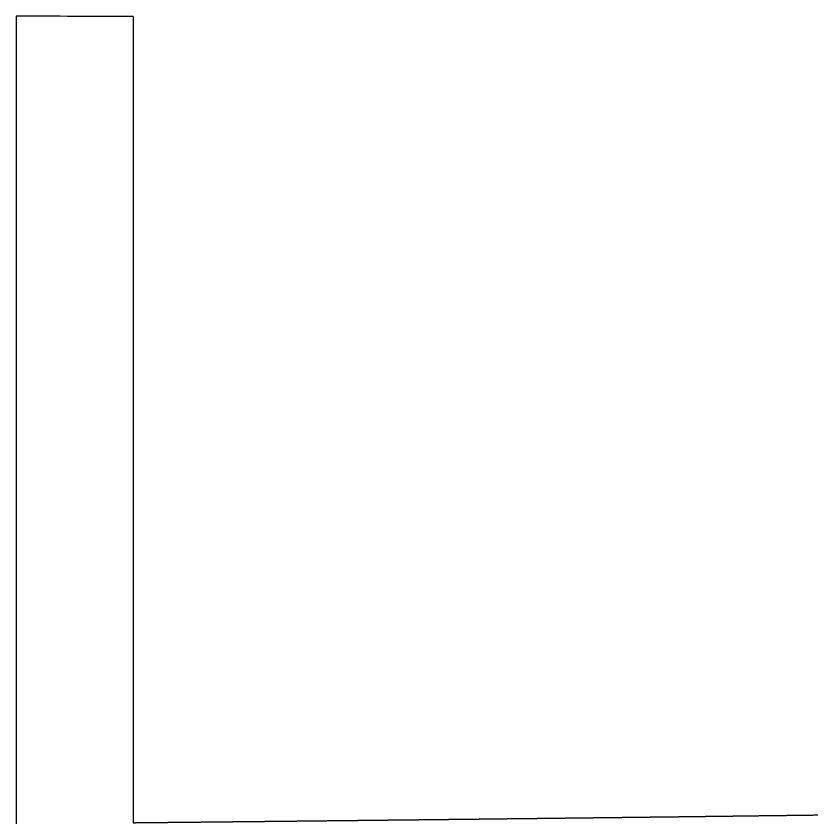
# Model space of a CAD drawing. Header units: metres. Extents: x 0 to 2032, y 0 to 115.
# Drawn here: x 1131.1 to 1157.1, y 0.49 to 26.67 of the extents above; entities that cross this region are included whole.
import ezdxf

# ---------------------------------------------------------------- set-up
doc = ezdxf.new("R2010")
doc.units = ezdxf.units.M

msp = doc.modelspace()

# ---------------------------------------------------------------- linework, layer by layer
for p, q in [((1131.1, 26.672), (1131.1, 0.487)), ((1134.9, 26.658), (1134.9, 0.525))]:
    msp.add_line(p, q)
msp.add_open_spline([(1134.9, 26.658), (1133.633, 26.663), (1132.367, 26.667), (1131.1, 26.672)], degree=3)
msp.add_open_spline([(1134.9, 0.525), (1134.932, 0.525), (1134.964, 0.526), (1134.996, 0.526), (1135.028, 0.526), (1135.061, 0.527), (1135.093, 0.527), (1135.16, 0.528), (1135.195, 0.528), (1135.23, 0.528), (1135.265, 0.529), (1135.299, 0.529), (1135.334, 0.529), (1135.404, 0.53), (1135.439, 0.53), (1135.474, 0.531), (1135.509, 0.531), (1135.544, 0.531), (1135.579, 0.532), (1135.636, 0.532), (1135.658, 0.533), (1135.68, 0.533), (1135.702, 0.533), (1135.724, 0.533), (1135.747, 0.534), (1135.803, 0.534), (1135.833, 0.534), (1135.861, 0.535), (1135.891, 0.535), (1135.927, 0.535), (1135.973, 0.536), (1136.066, 0.537), (1136.102, 0.537), (1136.146, 0.538), (1136.198, 0.538), (1136.252, 0.539), (1136.298, 0.539), (1136.349, 0.54), (1136.375, 0.54), (1136.4, 0.54), (1136.425, 0.54), (1136.451, 0.541), (1136.476, 0.541), (1136.517, 0.541), (1136.583, 0.542), (1136.651, 0.543), (1136.694, 0.543), (1136.711, 0.543), (1136.721, 0.543), (1136.806, 0.544), (1136.844, 0.545), (1136.882, 0.545), (1136.92, 0.546), (1136.958, 0.546), (1136.996, 0.546), (1137.053, 0.547), (1137.072, 0.547), (1137.091, 0.547), (1137.11, 0.547), (1137.129, 0.548), (1137.148, 0.548), (1137.208, 0.548), (1137.229, 0.549), (1137.251, 0.549), (1137.287, 0.549), (1137.335, 0.55), (1137.384, 0.55), (1137.453, 0.551), (1137.494, 0.551), (1137.535, 0.552), (1137.577, 0.552), (1137.618, 0.553), (1137.659, 0.553), (1137.723, 0.554), (1137.745, 0.554), (1137.767, 0.554), (1137.789, 0.555), (1137.811, 0.555), (1137.834, 0.555), (1137.897, 0.556), (1137.938, 0.556), (1137.979, 0.556), (1138.021, 0.557), (1138.062, 0.557), (1138.103, 0.558), (1138.191, 0.559), (1138.209, 0.559), (1138.232, 0.559), (1138.277, 0.56), (1138.344, 0.56), (1138.415, 0.561), (1138.481, 0.562), (1138.506, 0.562), (1138.531, 0.562), (1138.557, 0.563), (1138.582, 0.563), (1138.607, 0.563), (1138.668, 0.564), (1138.703, 0.564), (1138.737, 0.564), (1138.772, 0.565), (1138.807, 0.565), (1138.842, 0.566), (1138.905, 0.566), (1138.949, 0.567), (1138.99, 0.567), (1139.019, 0.567), (1139.042, 0.568), (1139.074, 0.568), (1139.172, 0.569), (1139.2, 0.569), (1139.229, 0.57), (1139.258, 0.57), (1139.286, 0.57), (1139.315, 0.57), (1139.384, 0.571), (1139.426, 0.572), (1139.467, 0.572), (1139.508, 0.573), (1139.549, 0.573), (1139.591, 0.573), (1139.667, 0.574), (1139.702, 0.575), (1139.736, 0.575), (1139.771, 0.575), (1139.806, 0.576), (1139.841, 0.576), (1139.901, 0.577), (1139.927, 0.577), (1139.952, 0.577), (1139.977, 0.578), (1140.003, 0.578), (1140.028, 0.578), (1140.079, 0.579), (1140.117, 0.579), (1140.163, 0.579), (1140.211, 0.58), (1140.257, 0.58), (1140.294, 0.581), (1140.358, 0.582), (1140.396, 0.582), (1140.434, 0.582), (1140.472, 0.583), (1140.51, 0.583), (1140.548, 0.584), (1140.609, 0.584), (1140.631, 0.584), (1140.653, 0.585), (1140.675, 0.585), (1140.697, 0.585), (1140.72, 0.585), (1140.78, 0.586), (1140.818, 0.586), (1140.856, 0.587), (1140.894, 0.587), (1140.932, 0.588), (1140.97, 0.588), (1141.045, 0.589), (1141.073, 0.589), (1141.107, 0.59), (1141.152, 0.59), (1141.204, 0.591), (1141.252, 0.591), (1141.297, 0.592), (1141.319, 0.592), (1141.341, 0.592), (1141.363, 0.592), (1141.386, 0.593), (1141.408, 0.593), (1141.458, 0.593), (1141.488, 0.594), (1141.527, 0.594), (1141.578, 0.595), (1141.633, 0.595), (1141.68, 0.596), (1141.738, 0.596), (1141.779, 0.597), (1141.82, 0.597), (1141.861, 0.598), (1141.903, 0.598), (1141.944, 0.599), (1142.014, 0.599), (1142.042, 0.6), (1142.071, 0.6), (1142.099, 0.6), (1142.128, 0.601), (1142.156, 0.601), (1142.228, 0.602), (1142.251, 0.602), (1142.278, 0.602), (1142.32, 0.603), (1142.374, 0.603), (1142.427, 0.604), (1142.488, 0.605), (1142.517, 0.605), (1142.55, 0.605), (1142.595, 0.606), (1142.647, 0.606), (1142.695, 0.607), (1142.74, 0.607), (1142.762, 0.608), (1142.784, 0.608), (1142.807, 0.608), (1142.829, 0.608), (1142.851, 0.609), (1142.93, 0.609), (1142.964, 0.61), (1142.996, 0.61), (1143.037, 0.611), (1143.088, 0.611), (1143.142, 0.612), (1143.222, 0.613), (1143.26, 0.613), (1143.298, 0.613), (1143.336, 0.614), (1143.374, 0.614), (1143.412, 0.615), (1143.473, 0.615), (1143.495, 0.616), (1143.517, 0.616), (1143.539, 0.616), (1143.561, 0.616), (1143.584, 0.617), (1143.634, 0.617), (1143.683, 0.618), (1143.731, 0.618), (1143.766, 0.619), (1143.789, 0.619), (1143.809, 0.619), (1143.885, 0.62), (1143.92, 0.62), (1143.955, 0.621), (1143.99, 0.621), (1144.024, 0.621), (1144.059, 0.622), (1144.113, 0.622), (1144.132, 0.623), (1144.151, 0.623), (1144.17, 0.623), (1144.189, 0.623), (1144.208, 0.623), (1144.259, 0.624), (1144.291, 0.624), (1144.323, 0.625), (1144.354, 0.625), (1144.386, 0.625), (1144.418, 0.626), (1144.501, 0.627), (1144.514, 0.627), (1144.532, 0.627), (1144.577, 0.628), (1144.645, 0.628), (1144.714, 0.629), (1144.76, 0.63), (1144.782, 0.63), (1144.805, 0.63), (1144.827, 0.63), (1144.849, 0.631), (1144.871, 0.631), (1144.938, 0.632), (1144.982, 0.632), (1145.027, 0.633), (1145.071, 0.633), (1145.115, 0.634), (1145.16, 0.634), (1145.242, 0.635), (1145.28, 0.635), (1145.318, 0.636), (1145.356, 0.636), (1145.395, 0.637), (1145.433, 0.637), (1145.493, 0.638), (1145.515, 0.638), (1145.537, 0.638), (1145.559, 0.639), (1145.582, 0.639), (1145.604, 0.639), (1145.661, 0.64), (1145.696, 0.64), (1145.731, 0.641), (1145.766, 0.641), (1145.8, 0.641), (1145.835, 0.642), (1145.905, 0.642), (1145.94, 0.643), (1145.975, 0.643), (1146.01, 0.644), (1146.045, 0.644), (1146.08, 0.644), (1146.14, 0.645), (1146.165, 0.645), (1146.191, 0.646), (1146.216, 0.646), (1146.241, 0.646), (1146.267, 0.647), (1146.32, 0.647), (1146.364, 0.648), (1146.405, 0.648), (1146.435, 0.648), (1146.457, 0.649), (1146.489, 0.649), (1146.593, 0.65), (1146.628, 0.651), (1146.663, 0.651), (1146.698, 0.651), (1146.733, 0.652), (1146.768, 0.652), (1146.825, 0.653), (1146.847, 0.653), (1146.869, 0.653), (1146.892, 0.654), (1146.914, 0.654), (1146.936, 0.654), (1146.99, 0.655), (1147.022, 0.655), (1147.053, 0.656), (1147.085, 0.656), (1147.117, 0.656), (1147.148, 0.657), (1147.215, 0.657), (1147.25, 0.658), (1147.285, 0.658), (1147.32, 0.659), (1147.355, 0.659), (1147.389, 0.659), (1147.447, 0.66), (1147.469, 0.66), (1147.491, 0.661), (1147.513, 0.661), (1147.535, 0.661), (1147.558, 0.661), (1147.618, 0.662), (1147.656, 0.662), (1147.694, 0.663), (1147.732, 0.663), (1147.77, 0.664), (1147.808, 0.664), (1147.884, 0.665), (1147.922, 0.665), (1147.96, 0.666), (1147.998, 0.666), (1148.036, 0.667), (1148.075, 0.667), (1148.135, 0.668), (1148.157, 0.668), (1148.179, 0.668), (1148.201, 0.669), (1148.224, 0.669), (1148.246, 0.669), (1148.303, 0.67), (1148.338, 0.67), (1148.373, 0.671), (1148.408, 0.671), (1148.442, 0.671), (1148.477, 0.672), (1148.547, 0.673), (1148.582, 0.673), (1148.617, 0.674), (1148.652, 0.674), (1148.687, 0.674), (1148.721, 0.675), (1148.782, 0.675), (1148.807, 0.676), (1148.833, 0.676), (1148.858, 0.676), (1148.883, 0.677), (1148.909, 0.677), (1148.972, 0.678), (1149.01, 0.678), (1149.048, 0.679), (1149.086, 0.679), (1149.124, 0.679), (1149.162, 0.68), (1149.235, 0.681), (1149.27, 0.681), (1149.305, 0.682), (1149.34, 0.682), (1149.375, 0.682), (1149.41, 0.683), (1149.47, 0.683), (1149.495, 0.684), (1149.521, 0.684), (1149.546, 0.684), (1149.571, 0.685), (1149.597, 0.685), (1149.657, 0.686), (1149.692, 0.686), (1149.727, 0.686), (1149.762, 0.687), (1149.797, 0.687), (1149.832, 0.688), (1149.908, 0.689), (1149.949, 0.689), (1149.99, 0.69), (1150.031, 0.69), (1150.073, 0.691), (1150.114, 0.691), (1150.177, 0.692), (1150.199, 0.692), (1150.222, 0.692), (1150.244, 0.693), (1150.266, 0.693), (1150.288, 0.693), (1150.336, 0.694), (1150.383, 0.694), (1150.434, 0.695), (1150.481, 0.695), (1150.517, 0.696), (1150.547, 0.696), (1150.615, 0.697), (1150.653, 0.697), (1150.691, 0.698), (1150.729, 0.698), (1150.767, 0.699), (1150.805, 0.699), (1150.865, 0.7), (1150.888, 0.7), (1150.91, 0.7), (1150.932, 0.701), (1150.954, 0.701), (1150.976, 0.701), (1151.034, 0.702), (1151.068, 0.702), (1151.103, 0.703), (1151.138, 0.703), (1151.173, 0.704), (1151.208, 0.704), (1151.281, 0.705), (1151.319, 0.705), (1151.357, 0.706), (1151.395, 0.706), (1151.433, 0.707), (1151.471, 0.707), (1151.532, 0.708), (1151.554, 0.708), (1151.576, 0.708), (1151.597, 0.709), (1151.619, 0.709), (1151.641, 0.709), (1151.699, 0.71), (1151.734, 0.71), (1151.768, 0.711), (1151.803, 0.711), (1151.838, 0.711), (1151.873, 0.712), (1151.951, 0.713), (1151.974, 0.713), (1152.001, 0.713), (1152.043, 0.714), (1152.097, 0.715), (1152.15, 0.715), (1152.197, 0.716), (1152.219, 0.716), (1152.241, 0.716), (1152.263, 0.717), (1152.285, 0.717), (1152.308, 0.717), (1152.373, 0.718), (1152.414, 0.718), (1152.454, 0.719), (1152.494, 0.719), (1152.534, 0.72), (1152.576, 0.72), (1152.641, 0.721), (1152.689, 0.722), (1152.741, 0.722), (1152.785, 0.723), (1152.819, 0.723), (1152.848, 0.724), (1152.913, 0.724), (1152.942, 0.725), (1152.97, 0.725), (1152.999, 0.725), (1153.027, 0.726), (1153.056, 0.726), (1153.116, 0.727), (1153.148, 0.727), (1153.18, 0.728), (1153.211, 0.728), (1153.243, 0.728), (1153.275, 0.729), (1153.343, 0.73), (1153.377, 0.73), (1153.409, 0.73), (1153.442, 0.731), (1153.478, 0.731), (1153.52, 0.732), (1153.598, 0.733), (1153.624, 0.733), (1153.649, 0.733), (1153.674, 0.734), (1153.7, 0.734), (1153.725, 0.734), (1153.785, 0.735), (1153.82, 0.735), (1153.855, 0.736), (1153.89, 0.736), (1153.925, 0.737), (1153.96, 0.737), (1154.033, 0.738), (1154.071, 0.738), (1154.109, 0.739), (1154.147, 0.739), (1154.185, 0.74), (1154.223, 0.74), (1154.286, 0.741), (1154.312, 0.741), (1154.337, 0.742), (1154.363, 0.742), (1154.388, 0.742), (1154.413, 0.743), (1154.477, 0.743), (1154.515, 0.744), (1154.553, 0.744), (1154.591, 0.745), (1154.629, 0.745), (1154.667, 0.746), (1154.722, 0.746), (1154.779, 0.747), (1154.842, 0.748), (1154.895, 0.749), (1154.931, 0.749), (1154.958, 0.749), (1155.019, 0.75), (1155.044, 0.75), (1155.07, 0.751), (1155.095, 0.751), (1155.121, 0.751), (1155.146, 0.752), (1155.217, 0.753), (1155.268, 0.753), (1155.31, 0.754), (1155.338, 0.754), (1155.358, 0.754), (1155.389, 0.755), (1155.492, 0.756), (1155.529, 0.756), (1155.566, 0.757), (1155.603, 0.757), (1155.644, 0.758), (1155.696, 0.758), (1155.793, 0.76), (1155.815, 0.76), (1155.837, 0.76), (1155.859, 0.761), (1155.882, 0.761), (1155.904, 0.761), (1155.964, 0.762), (1156.002, 0.762), (1156.04, 0.763), (1156.078, 0.763), (1156.116, 0.764), (1156.154, 0.764), (1156.227, 0.765), (1156.262, 0.766), (1156.297, 0.766), (1156.332, 0.766), (1156.367, 0.767), (1156.402, 0.767), (1156.456, 0.768), (1156.475, 0.768), (1156.494, 0.768), (1156.513, 0.769), (1156.532, 0.769), (1156.551, 0.769), (1156.604, 0.77), (1156.634, 0.77), (1156.662, 0.771), (1156.692, 0.771), (1156.728, 0.771), (1156.774, 0.772), (1156.893, 0.773), (1156.933, 0.774), (1156.96, 0.774), (1156.988, 0.775), (1157.031, 0.775), (1157.089, 0.776), (1157.1, 0.776)], degree=7, knots=[0, 0, 0, 0, 0, 0, 0, 0, 0.0132385, 0.0132385, 0.0132385, 0.0132385, 0.0132385, 0.0132385, 0.0275821, 0.0275821, 0.0275821, 0.0275821, 0.0275821, 0.0275821, 0.0419258, 0.0419258, 0.0419258, 0.0419258, 0.0419258, 0.0419258, 0.0510536, 0.0510536, 0.0510536, 0.0510536, 0.0510536, 0.0510536, 0.0650475, 0.0650475, 0.0650475, 0.0650475, 0.0650475, 0.0650475, 0.0719226, 0.0719226, 0.0719226, 0.0719226, 0.0719226, 0.0719226, 0.0787001, 0.0787001, 0.0787001, 0.0787001, 0.0787001, 0.0787001, 0.0827794, 0.0827794, 0.0827794, 0.0827794, 0.0827794, 0.0827794, 0.0860623, 0.0860623, 0.0860623, 0.0860623, 0.0860623, 0.0860623, 0.0877037, 0.0877037, 0.0877037, 0.0877037, 0.0877037, 0.0877037, 0.0912087, 0.0912087, 0.0912087, 0.0912087, 0.0912087, 0.0912087, 0.0963946, 0.0963946, 0.0963946, 0.0963946, 0.0963946, 0.0963946, 0.0991871, 0.0991871, 0.0991871, 0.0991871, 0.0991871, 0.0991871, 0.1043731, 0.1043731, 0.1043731, 0.1043731, 0.1043731, 0.1043731, 0.110239, 0.110239, 0.110239, 0.110239, 0.110239, 0.110239, 0.113993, 0.113993, 0.113993, 0.113993, 0.113993, 0.113993, 0.1191547, 0.1191547, 0.1191547, 0.1191547, 0.1191547, 0.1191547, 0.1233296, 0.1233296, 0.1233296, 0.1233296, 0.1233296, 0.1233296, 0.1250435, 0.1250435, 0.1250435, 0.1250435, 0.1250435, 0.1250435, 0.1275193, 0.1275193, 0.1275193, 0.1275193, 0.1275193, 0.1275193, 0.1296141, 0.1296141, 0.1296141, 0.1296141, 0.1296141, 0.1296141, 0.1311376, 0.1311376, 0.1311376, 0.1311376, 0.1311376, 0.1311376, 0.1326765, 0.1326765, 0.1326765, 0.1326765, 0.1326765, 0.1326765, 0.1349618, 0.1349618, 0.1349618, 0.1349618, 0.1349618, 0.1349618, 0.1362949, 0.1362949, 0.1362949, 0.1362949, 0.1362949, 0.1362949, 0.1385801, 0.1385801, 0.1385801, 0.1385801, 0.1385801, 0.1385801, 0.1407749, 0.1407749, 0.1407749, 0.1407749, 0.1407749, 0.1407749, 0.142958, 0.142958, 0.142958, 0.142958, 0.142958, 0.142958, 0.1456633, 0.1456633, 0.1456633, 0.1456633, 0.1456633, 0.1456633, 0.1522993, 0.1522993, 0.1522993, 0.1522993, 0.1522993, 0.1522993, 0.1568935, 0.1568935, 0.1568935, 0.1568935, 0.1568935, 0.1568935, 0.1637814, 0.1637814, 0.1637814, 0.1637814, 0.1637814, 0.1637814, 0.1742962, 0.1742962, 0.1742962, 0.1742962, 0.1742962, 0.1742962, 0.1847555, 0.1847555, 0.1847555, 0.1847555, 0.1847555, 0.1847555, 0.211469, 0.211469, 0.211469, 0.211469, 0.211469, 0.211469, 0.2356325, 0.2356325, 0.2356325, 0.2356325, 0.2356325, 0.2356325, 0.2497279, 0.2497279, 0.2497279, 0.2497279, 0.2497279, 0.2497279, 0.2674196, 0.2674196, 0.2674196, 0.2674196, 0.2674196, 0.2674196, 0.2826097, 0.2826097, 0.2826097, 0.2826097, 0.2826097, 0.2826097, 0.2908952, 0.2908952, 0.2908952, 0.2908952, 0.2908952, 0.2908952, 0.3047043, 0.3047043, 0.3047043, 0.3047043, 0.3047043, 0.3047043, 0.3270379, 0.3270379, 0.3270379, 0.3270379, 0.3270379, 0.3270379, 0.3479217, 0.3479217, 0.3479217, 0.3479217, 0.3479217, 0.3479217, 0.3896893, 0.3896893, 0.3896893, 0.3896893, 0.3896893, 0.3896893, 0.4254901, 0.4254901, 0.4254901, 0.4254901, 0.4254901, 0.4254901, 0.446374, 0.446374, 0.446374, 0.446374, 0.446374, 0.446374, 0.4791914, 0.4791914, 0.4791914, 0.4791914, 0.4791914, 0.4791914, 0.5120089, 0.5120089, 0.5120089, 0.5120089, 0.5120089, 0.5120089, 0.5358761, 0.5358761, 0.5358761, 0.5358761, 0.5358761, 0.5358761, 0.5624191, 0.5624191, 0.5624191, 0.5624191, 0.5624191, 0.5624191, 0.5757378, 0.5757378, 0.5757378, 0.5757378, 0.5757378, 0.5757378, 0.5842133, 0.5842133, 0.5842133, 0.5842133, 0.5842133, 0.5842133, 0.5963211, 0.5963211, 0.5963211, 0.5963211, 0.5963211, 0.5963211, 0.6096398, 0.6096398, 0.6096398, 0.6096398, 0.6096398, 0.6096398, 0.6181153, 0.6181153, 0.6181153, 0.6181153, 0.6181153, 0.6181153, 0.6326448, 0.6326448, 0.6326448, 0.6326448, 0.6326448, 0.6326448, 0.6471742, 0.6471742, 0.6471742, 0.6471742, 0.6471742, 0.6471742, 0.6556497, 0.6556497, 0.6556497, 0.6556497, 0.6556497, 0.6556497, 0.6689684, 0.6689684, 0.6689684, 0.6689684, 0.6689684, 0.6689684, 0.682287, 0.682287, 0.682287, 0.682287, 0.682287, 0.682287, 0.6919733, 0.6919733, 0.6919733, 0.6919733, 0.6919733, 0.6919733, 0.7065028, 0.7065028, 0.7065028, 0.7065028, 0.7065028, 0.7065028, 0.7198215, 0.7198215, 0.7198215, 0.7198215, 0.7198215, 0.7198215, 0.7295078, 0.7295078, 0.7295078, 0.7295078, 0.7295078, 0.7295078, 0.7428265, 0.7428265, 0.7428265, 0.7428265, 0.7428265, 0.7428265, 0.7585667, 0.7585667, 0.7585667, 0.7585667, 0.7585667, 0.7585667, 0.7670423, 0.7670423, 0.7670423, 0.7670423, 0.7670423, 0.7670423, 0.7768999, 0.7768999, 0.7768999, 0.7768999, 0.7768999, 0.7768999, 0.789341, 0.789341, 0.789341, 0.789341, 0.789341, 0.789341, 0.7965983, 0.7965983, 0.7965983, 0.7965983, 0.7965983, 0.7965983, 0.8080027, 0.8080027, 0.8080027, 0.8080027, 0.8080027, 0.8080027, 0.8204438, 0.8204438, 0.8204438, 0.8204438, 0.8204438, 0.8204438, 0.8277955, 0.8277955, 0.8277955, 0.8277955, 0.8277955, 0.8277955, 0.8391999, 0.8391999, 0.8391999, 0.8391999, 0.8391999, 0.8391999, 0.8531894, 0.8531894, 0.8531894, 0.8531894, 0.8531894, 0.8531894, 0.8661608, 0.8661608, 0.8661608, 0.8661608, 0.8661608, 0.8661608, 0.8912305, 0.8912305, 0.8912305, 0.8912305, 0.8912305, 0.8912305, 0.9043189, 0.9043189, 0.9043189, 0.9043189, 0.9043189, 0.9043189, 0.9145178, 0.9145178, 0.9145178, 0.9145178, 0.9145178, 0.9145178, 0.9258499, 0.9258499, 0.9258499, 0.9258499, 0.9258499, 0.9258499, 0.9390266, 0.9390266, 0.9390266, 0.9390266, 0.9390266, 0.9390266, 0.9453507, 0.9453507, 0.9453507, 0.9453507, 0.9453507, 0.9453507, 0.9540463, 0.9540463, 0.9540463, 0.9540463, 0.9540463, 0.9540463, 0.9635324, 0.9635324, 0.9635324, 0.9635324, 0.9635324, 0.9635324, 0.9698566, 0.9698566, 0.9698566, 0.9698566, 0.9698566, 0.9698566, 0.9793427, 0.9793427, 0.9793427, 0.9793427, 0.9793427, 0.9793427, 0.9835566, 0.9835566, 0.9835566, 0.9835566, 0.9835566, 0.9835566, 0.986523, 0.986523, 0.986523, 0.986523, 0.986523, 0.986523, 0.9918849, 0.9918849, 0.9918849, 0.9918849, 0.9918849, 0.9918849, 0.9942624, 0.9942624, 0.9942624, 0.9942624, 0.9942624, 0.9942624, 0.9949712, 0.9949712, 0.9949712, 0.9949712, 0.9949712, 0.9949712, 0.9961864, 0.9961864, 0.9961864, 0.9961864, 0.9961864, 0.9961864, 0.9973003, 0.9973003, 0.9973003, 0.9973003, 0.9973003, 0.9973003, 0.9979079, 0.9979079, 0.9979079, 0.9979079, 0.9979079, 0.9979079, 0.9989946, 0.9989946, 0.9989946, 0.9989946, 0.9989946, 0.9989946, 0.9999919, 0.9999919, 0.9999919, 0.9999919, 0.9999919, 0.9999919, 0.9999919, 0.9999919])

doc.saveas('drawing.dxf')
